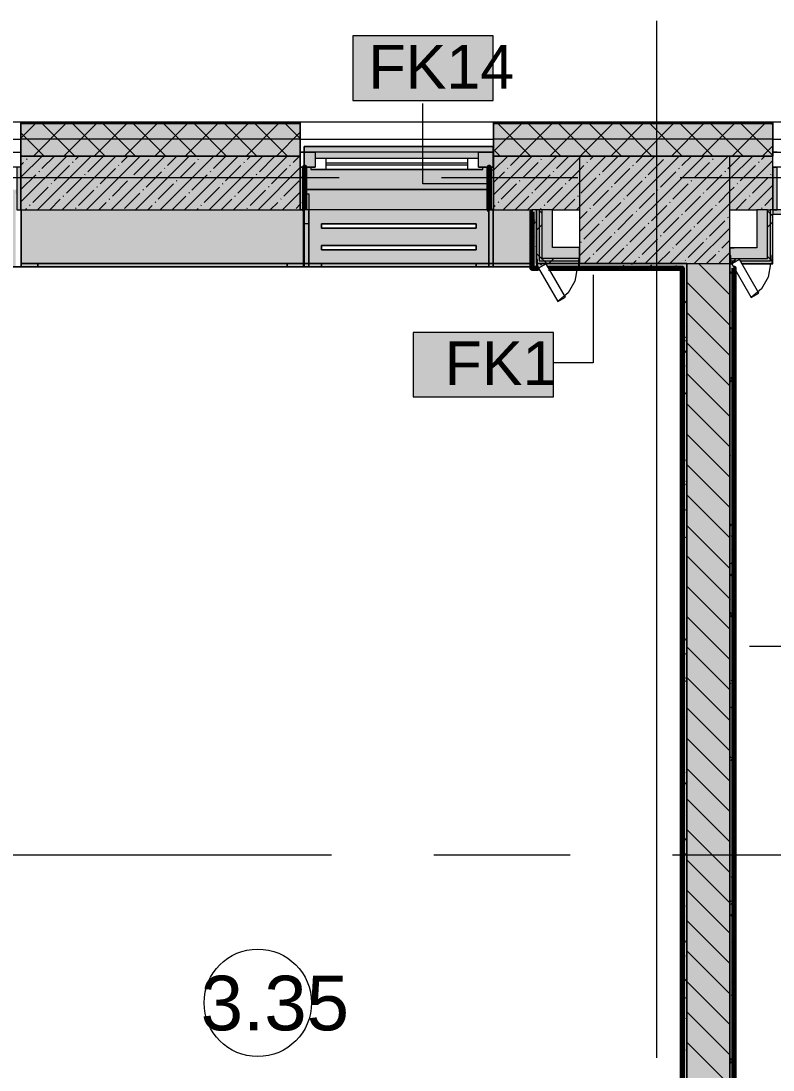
# Model space of a CAD drawing. Header units: millimetres. Extents: x -3817 to 677485, y -22715 to 103890.
# Drawn here: x 659826 to 663327, y 19024 to 23904 of the extents above; entities that cross this region are included whole.
import ezdxf

# ---------------------------------------------------------------- set-up
doc = ezdxf.new("R2010")
doc.units = ezdxf.units.MM
doc.layers.add('PDF _Геометрия', color=7, linetype='Continuous', true_color=0x1d1d1d)
doc.layers.add('PDF _Сплошная заливка', color=7, linetype='Continuous', true_color=0xffffff)
doc.layers.add('PDF _Текст', color=7, linetype='Continuous')
doc.styles.add('PDF GOST-Common', font='arial.ttf')

msp = doc.modelspace()

# ---------------------------------------------------------------- hatches: boundary and pattern name
at = {"layer": 'PDF _Сплошная заливка', "transparency": 33554559}
h = msp.add_hatch(color=256, dxfattribs=at)
h.paths.add_polyline_path([(677305.5, 23275.9), (677305.5, 23425.9), (672225.7, 23425.9), (672225.7, 23275.9), (677155.5, 23275.9)], flags=0)
h.paths.add_polyline_path([(666710.8, 23275.9), (666775.9, 23275.9), (666775.9, 23425.9), (665625.5, 23425.9), (665625.5, 23275.9)], flags=0)
h.paths.add_polyline_path([(663325.5, 23275.9), (663325.5, 23425.9), (662025.9, 23425.9), (662025.9, 23275.9), (663125.5, 23275.9)], flags=0)
h.paths.add_polyline_path([(671015.1, 23275.9), (671325.7, 23275.9), (671325.7, 23425.9), (669975.9, 23425.9), (669975.9, 23275.9)], flags=0)
h.paths.add_polyline_path([(667675.9, 23275.9), (669075.9, 23275.9), (669075.9, 23425.9), (667675.9, 23425.9)], flags=0)
h.paths.add_polyline_path([(645365.5, 23275.9), (645385.5, 23275.9), (645385.5, 23425.9), (645365.5, 23425.9)], flags=0)
h.paths.add_polyline_path([(661125.9, 23275.9), (661125.9, 23425.9), (659825.9, 23425.9), (659825.9, 23275.9), (660971.8, 23275.9)], flags=0)
h.paths.add_polyline_path([(658245.5, 23275.9), (658925.9, 23275.9), (658925.9, 23425.9), (657505.5, 23425.9), (657505.5, 23275.9), (658102.3, 23275.9)], flags=0)
h.paths.add_polyline_path([(652875.5, 23275.9), (653225.5, 23275.9), (653225.5, 23425.9), (648685.5, 23425.9), (648685.5, 23275.9), (652655.5, 23275.9)], flags=0)
h.paths.add_polyline_path([(656667.6, 23275.9), (656725.5, 23275.9), (656725.5, 23425.9), (655525.5, 23425.9), (655525.5, 23275.9)], flags=0)
at = {"layer": 'PDF _Сплошная заливка', "true_color": 0xeae6de, "transparency": 33554559}
h = msp.add_hatch(color=254, dxfattribs=at)
h.paths.add_polyline_path([(661175.9, 23119.9), (662004.9, 23119.9), (662005.9, 23223.7), (662024.4, 23223.9), (662024.4, 23319.9), (661144.4, 23319.9), (661145.9, 23223.9), (661146.9, 23223.9), (661146.9, 23119.9)], flags=0)
h.paths.add_polyline_path([(661195.9, 23213.9), (661175.9, 23213.9), (661175.9, 23223.9), (661195.9, 23223.9), (661195.9, 23263.9), (661955.9, 23263.9), (661955.9, 23223.9), (661975.9, 23223.9), (661975.9, 23213.9), (661689.2, 23213.9)], flags=0)
at = {"layer": 'PDF _Сплошная заливка', "transparency": 33554559}
h = msp.add_hatch(color=256, dxfattribs=at)
h.paths.add_polyline_path([(665625.5, 23025.9), (666775.9, 23025.9), (666775.9, 23275.9), (665625.5, 23275.9)], flags=0)
h.paths.add_polyline_path([(673115.5, 23025.9), (673115.5, 23275.9), (672925.5, 23275.9), (672925.5, 23025.9)], flags=0)
h.paths.add_polyline_path([(668175.9, 23025.9), (669075.9, 23025.9), (669075.9, 23275.9), (668175.9, 23275.9), (668175.9, 23115.1)], flags=0)
h.paths.add_polyline_path([(671325.7, 23025.9), (671325.7, 23275.9), (669975.9, 23275.9), (669975.9, 23025.9), (671015.1, 23025.9)], flags=0)
h.paths.add_polyline_path([(656667.6, 23025.9), (656725.5, 23025.9), (656725.5, 23275.9), (655525.5, 23275.9), (655525.5, 23025.9)], flags=0)
h.paths.add_polyline_path([(653195.5, 23025.9), (653225.5, 23025.9), (653225.5, 23275.9), (652875.5, 23275.9), (652875.5, 23025.9), (653145.5, 23025.9)], flags=0)
h.paths.add_polyline_path([(662238.4, 23025.9), (662425.5, 23025.9), (662425.5, 23275.9), (662025.9, 23275.9), (662025.9, 23025.9), (662225.9, 23025.9)], flags=0)
h.paths.add_polyline_path([(658245.5, 23025.9), (658925.9, 23025.9), (658925.9, 23275.9), (658245.5, 23275.9)], flags=0)
h.paths.add_polyline_path([(663325.5, 23025.9), (663325.5, 23275.9), (663125.5, 23275.9), (663125.5, 23025.9), (663313.4, 23025.9)], flags=0)
h.paths.add_polyline_path([(659825.9, 23025.9), (661125.9, 23025.9), (661125.9, 23275.9), (659825.9, 23275.9)], flags=0)
for points in [[(662425.5, 22775.9), (663125.5, 22775.9), (663124, 23275.9), (662425.5, 23275.9), (662425.5, 22794.9)], [(662205.5, 22775.9), (662225.5, 22775.9), (662225.5, 23025.9), (662205.5, 23025.9), (662205.5, 22794.9)], [(662238.4, 22788.4), (662238.4, 23025.9), (662225.9, 23025.9), (662225.9, 22794.9), (662230.5, 22792.9), (662230.5, 22788.4)], [(663300.9, 22798.9), (663313.4, 22798.9), (663313.4, 23025.9), (663300.9, 23025.9), (663300.9, 22848.9)], [(663325.5, 22786.4), (663325.9, 22786.4), (663325.5, 23025.9), (663313.4, 23025.9), (663313.4, 22786.4), (663320.5, 22786.4), (663320.5, 22813.9), (663325.5, 22813.9), (663325.5, 22786.8)], [(666710.8, 23005.9), (667655.9, 23005.9), (667655.9, 23025.9), (663325.9, 23025.9), (663325.9, 23005.9), (665276.1, 23005.9)], [(662238.4, 22788.4), (662420.5, 22788.7), (662420.5, 22794.9), (662425.5, 22794.9), (662425.5, 22800.9), (662238.4, 22800.9)], [(663130.5, 22786.4), (663159, 22787.4), (663170.1, 22793.9), (663174.4, 22786.4), (663313.4, 22786.4), (663313.4, 22798.9), (663130.5, 22798.9), (663130.5, 22795.7)], [(662406.6, 22775.9), (662420.5, 22776.2), (662420.5, 22788.4), (662230.5, 22788.4), (662230.5, 22775.9)], [(662905.5, 16025.9), (662925.5, 16025.9), (662925.5, 22775.9), (662905.5, 22775.9), (662905.5, 16026.9)], [(662925.5, 15775.9), (663125.5, 15775.9), (663124, 22775.9), (662925.5, 22775.9), (662925.5, 15925.9)], [(663125.5, 15475.9), (663145.5, 15475.9), (663145.5, 22756.5), (663135.5, 22773.9), (663125.5, 22773.9), (663125.5, 19391.1)]]:
    msp.add_hatch(color=256, dxfattribs=at).paths.add_polyline_path(points)
at = {"layer": 'PDF _Сплошная заливка', "true_color": 0xeae6de, "transparency": 33554559}
h = msp.add_hatch(color=254, dxfattribs=at)
h.paths.add_polyline_path([(658945.9, 22759.9), (659801.3, 22759.9), (659801.3, 23099.9), (659804.9, 23099.9), (659804.9, 23119.8), (658946.9, 23119.6), (658945.9, 23025.9)], flags=0)
h.paths.add_polyline_path([(659825.3, 22759.9), (659826.1, 22759.9), (659825.3, 22759.9)], flags=0)
h.paths.add_polyline_path([(659025.9, 22839.9), (659025.9, 22859.9), (659746.1, 22859.9), (659746.1, 22839.9), (659537.1, 22839.9)], flags=0)
h.paths.add_polyline_path([(659025.9, 22939.9), (659025.9, 22959.9), (659746.1, 22959.9), (659746.1, 22939.9), (659537.1, 22939.9)], flags=0)
at = {"layer": 'PDF _Сплошная заливка', "true_color": 0xf4f2ee, "transparency": 33554559}
msp.add_hatch(color=7, dxfattribs=at).paths.add_polyline_path([(661144.4, 22759.9), (661165.5, 22759.9), (661165.5, 23099.9), (661146.9, 23099.9), (661145.9, 23025.9), (661144.4, 23025.9)])
at = {"layer": 'PDF _Сплошная заливка', "true_color": 0xeae6de, "transparency": 33554559}
h = msp.add_hatch(color=254, dxfattribs=at)
h.paths.add_polyline_path([(661165.5, 22759.9), (662024.7, 22759.9), (662024.7, 23025.9), (662004.9, 23025.9), (662004.9, 23119.9), (661146.9, 23119.4), (661146.9, 23099.9), (661165.5, 23099.9), (661165.5, 22781)], flags=0)
h.paths.add_polyline_path([(661224.4, 22839.9), (661224.4, 22859.9), (661944.7, 22859.9), (661944.7, 22839.9), (661689.2, 22839.9)], flags=0)
h.paths.add_polyline_path([(661224.4, 22939.9), (661224.4, 22959.9), (661944.7, 22959.9), (661944.7, 22939.9), (661689.2, 22939.9)], flags=0)
for points in [[(659825.9, 22759.9), (661141.5, 22759.9), (661141.5, 23025.9), (659825.3, 23025.9), (659825.3, 22759.9)], [(662047.9, 22759.9), (662204.5, 22759.9), (662204.5, 23025.9), (662004.9, 23025.9), (662004.4, 22759.9)]]:
    msp.add_hatch(color=254, dxfattribs=at).paths.add_polyline_path(points)
at = {"layer": 'PDF _Сплошная заливка', "true_color": 0xe7e7e7, "transparency": 33554559}
for points in [[(662250.9, 22850.9), (662300.9, 22850.9), (662300.9, 23025.9), (662250.9, 23025.9), (662250.9, 22987.5)], [(663250.9, 22848.9), (663300.9, 22848.9), (663300.9, 23025.9), (663250.9, 23025.9), (663250.9, 22987.5)], [(662425.5, 22800.9), (662425.5, 22850.9), (662250.9, 22850.9), (662250.9, 22800.9), (662406.6, 22800.9)], [(663300.9, 22798.9), (663300.9, 22848.9), (663125.5, 22848.9), (663125.5, 22813.9), (663130.5, 22813.9), (663130.5, 22798.9), (663145.5, 22798.9)]]:
    msp.add_hatch(color=254, dxfattribs=at).paths.add_polyline_path(points)
at = {"layer": 'PDF _Сплошная заливка', "transparency": 33554559}
h = msp.add_hatch(color=256, dxfattribs=at)
h.paths.add_polyline_path([(662205.5, 22754.9), (662225.5, 22754.9), (662225.5, 22775.9), (662204.5, 22775.9), (662204.5, 22755.9)], flags=0)
h.paths.add_polyline_path([(662230.5, 22755.7), (662237.6, 22756), (662270.2, 22774.9), (662281.1, 22755.9), (662420.5, 22755.9), (662420.5, 22775.9), (662230.5, 22775.9), (662230.5, 22759.3)], flags=0)
h.paths.add_polyline_path([(662425.5, 22755.9), (662905.5, 22755.9), (662905.5, 22775.9), (662425.5, 22775.9), (662425.5, 22761.6)], flags=0)
h = msp.add_hatch(color=256, dxfattribs=at)
h.paths.add_polyline_path([(663181.7, 22773.9), (663320.5, 22773.9), (663320.5, 22786.4), (663174.4, 22786.4), (663180.2, 22776.4)], flags=0)
h.paths.add_polyline_path([(663130.5, 22773.9), (663138.9, 22775.9), (663157.1, 22786.4), (663130.5, 22786.4), (663130.5, 22775.9)], flags=0)

# ---------------------------------------------------------------- linework, layer by layer
at = {"layer": 'PDF _Геометрия', "color": 253, "lineweight": 9, "true_color": 0xaaaaaa}
for points in [[(662785.5, 19080.6), (662785.5, 21404.1), (662785.5, 23904.1)], [(661144.4, 23293.9), (661125.9, 23293.9)], [(663346.5, 23293.9), (663325.5, 23293.9)], [(661245.9, 23243.9), (661905.9, 23243.9)], [(661905.9, 23233.9), (661245.9, 23233.9)], [(661125.9, 23223.9), (661144.4, 23223.9)], [(663325.5, 23223.9), (663346.5, 23223.9)], [(659718.9, 23175.9), (661306.4, 23175.9)], [(661782.7, 23175.9), (662417.7, 23175.9)], [(662893.9, 23175.9), (664481.4, 23175.9)], [(662415.5, 22754.9), (662404.7, 22693.3), (662373.4, 22639.2), (662325.5, 22599)], [(663315.5, 22773.9), (663304.6, 22712.3), (663273.4, 22658.2), (663225.5, 22618)], [(659683.9, 20025.9), (661271.4, 20025.9)], [(661747.7, 20025.9), (662382.7, 20025.9)], [(662858.9, 20025.9), (664446.4, 20025.9)]]:
    msp.add_lwpolyline(points, dxfattribs=at)
at = {"layer": 'PDF _Геометрия', "color": 7, "lineweight": 9}
for points in [[(662023.5, 23834.8), (661370.4, 23834.8), (661370.4, 23534.8), (662023.5, 23534.8)], [(661125.9, 23275.9), (659825.9, 23275.9)], [(663325.5, 23275.9), (662025.9, 23275.9)], [(662304.1, 22455.2), (661651, 22455.2), (661651, 22155.2), (662304.1, 22155.2)]]:
    msp.add_lwpolyline(points, close=True, dxfattribs=at)
for points in [[(662003.4, 23145.9), (661697, 23145.9), (661697, 23520.9)], [(661125.9, 23428.9), (659825.9, 23428.9)], [(661125.9, 23425.9), (659825.9, 23425.9)], [(663325.5, 23428.9), (662025.9, 23428.9)], [(663325.5, 23425.9), (662025.9, 23425.9)], [(661125.9, 23354.9), (659825.9, 23354.9)], [(663325.5, 23354.9), (662025.9, 23354.9)], [(662425.5, 22775.9), (663125.5, 22775.9), (663125.5, 23275.9), (662425.5, 23275.9), (662425.5, 22775.9)], [(662204.5, 22775.9), (662205.5, 22775.9), (662205.5, 23015.9)], [(662225.5, 23025.9), (662205.5, 23025.9)], [(662238.4, 23025.9), (662225.9, 23025.9)], [(662250.9, 23025.9), (662238.4, 23025.9), (662238.4, 22850.9), (662238.4, 22800.9), (662238.4, 22788.4), (662420.5, 22788.4)], [(662300.9, 23025.9), (662250.9, 23025.9), (662250.9, 22850.9), (662250.9, 22800.9), (662425.5, 22800.9)], [(663130.5, 22798.9), (663145.5, 22798.9), (663300.9, 22798.9), (663300.9, 22848.9), (663300.9, 23025.9), (663313.4, 23025.9)], [(663325.5, 23025.9), (663313.4, 23025.9), (663313.4, 22848.9), (663313.4, 22798.9), (663313.4, 22786.4), (663174.4, 22786.4)], [(663300.9, 23025.9), (663250.9, 23025.9)], [(663325.9, 23025.9), (663325.9, 23005.9)], [(662231.6, 22754.9), (662231.6, 22755.9), (662237.2, 22755.9)], [(662281.1, 22755.9), (662420.5, 22755.9)], [(662425.5, 22755.9), (662904.5, 22755.9)], [(662905.5, 22755.9), (662905.5, 16026.9)], [(662925.5, 16025.9), (662925.5, 22775.9), (662925.5, 16025.9), (662925.5, 16005.9), (662925.5, 15925.9)], [(663125.5, 22773.9), (663135.5, 22773.9)], [(663157.1, 22786.4), (663145.5, 22786.4), (663130.5, 22786.4)], [(663145.5, 15495.9), (663145.5, 22753.9)], [(662489.1, 22723.8), (662489.1, 22313.3), (662304.1, 22313.3)], [(663217.3, 20996.1), (663583.5, 20996.1)]]:
    msp.add_lwpolyline(points, dxfattribs=at)
at = {"layer": 'PDF _Геометрия', "color": 9, "lineweight": 9, "true_color": 0xc0c0c0}
for points in [[(668175.9, 22775.9), (667675.9, 22775.9), (667675.9, 23025.9), (667655.9, 23025.9), (663325.9, 23025.9), (663325.5, 23025.9), (663325.5, 23275.9), (663325.5, 23433.9), (662025.9, 23433.9), (662025.9, 23275.9), (662025.9, 23433.9), (661125.9, 23433.9), (661125.9, 23275.9), (661125.9, 23433.9), (659825.9, 23433.9), (659825.9, 23275.9), (659825.9, 23433.9), (658925.9, 23433.9), (658925.9, 23275.9), (658925.9, 23433.9), (657505.5, 23433.9), (657505.5, 23275.9), (657505.5, 23433.9), (656725.5, 23433.9)], [(669975.9, 23223.7), (669975.9, 23275.9), (669975.9, 23433.9), (671325.7, 23433.9), (671325.7, 23275.9), (671325.7, 23025.9), (669975.9, 23025.9), (669975.9, 23275.9), (669975.9, 23433.9), (669075.9, 23433.9), (669075.9, 23275.9), (669075.9, 23433.9), (667675.9, 23433.9), (667675.9, 23275.9), (667675.9, 23433.9), (666775.9, 23433.9), (666775.9, 23275.9), (666775.9, 23433.9), (665625.5, 23433.9), (665625.5, 23275.9), (665625.5, 23433.9), (663325.5, 23433.9), (663325.5, 23275.9)], [(659825.9, 23223.7), (659825.9, 23275.9), (659825.9, 23025.9), (661125.9, 23025.9), (661125.9, 23275.9), (661125.9, 23223.9)], [(662025.9, 23223.7), (662025.9, 23275.9), (662025.9, 23025.9), (662205.5, 23025.9), (662205.5, 23015.9)], [(662225.5, 22775.9), (662225.5, 23025.9), (662225.9, 23025.9), (662225.9, 22850.9), (662225.9, 22794.9)], [(662425.5, 22794.9), (662425.5, 22850.9), (662300.9, 22850.9), (662300.9, 23025.9), (662425.5, 23025.9)], [(663125.5, 22848.9), (663145.5, 22848.9), (663125.5, 22848.9), (663125.5, 22813.9), (663125.5, 23025.9), (663250.9, 23025.9), (663250.9, 22848.9), (663145.5, 22848.9)], [(663325.5, 22773.9), (663181.7, 22773.9), (663325.9, 22773.9), (663325.9, 22786.4), (663325.9, 22848.9), (663325.9, 23005.9), (667654.9, 23005.9)], [(662925.5, 22775.9), (662905.5, 22775.9), (662425.5, 22775.9)], [(663145.5, 22753.9), (663145.5, 22756.5)]]:
    msp.add_lwpolyline(points, dxfattribs=at)
at = {"layer": 'PDF _Геометрия', "lineweight": 9}
for points in [[(659825.9, 23359.3), (659892.5, 23425.9)], [(659883.9, 23275.9), (660033.9, 23425.9)], [(660076, 23275.9), (659926, 23425.9)], [(660025.3, 23275.9), (660175.3, 23425.9)], [(660217.4, 23275.9), (660067.4, 23425.9)], [(660166.8, 23275.9), (660316.8, 23425.9)], [(660358.9, 23275.9), (660208.9, 23425.9)], [(660308.2, 23275.9), (660458.2, 23425.9)], [(660500.3, 23275.9), (660350.3, 23425.9)], [(660449.6, 23275.9), (660599.6, 23425.9)], [(660641.7, 23275.9), (660491.7, 23425.9)], [(660591, 23275.9), (660741, 23425.9)], [(660783.1, 23275.9), (660633.1, 23425.9)], [(660732.5, 23275.9), (660882.5, 23425.9)], [(660924.5, 23275.9), (660774.5, 23425.9)], [(660873.9, 23275.9), (661023.9, 23425.9)], [(661066, 23275.9), (660916, 23425.9)], [(661125.9, 23357.3), (661057.4, 23425.9)], [(662025.9, 23296.5), (662155.2, 23425.9)], [(662197.3, 23275.9), (662047.3, 23425.9)], [(662146.7, 23275.9), (662296.7, 23425.9)], [(662338.8, 23275.9), (662188.8, 23425.9)], [(662288.1, 23275.9), (662438.1, 23425.9)], [(662480.2, 23275.9), (662330.2, 23425.9)], [(662429.5, 23275.9), (662579.5, 23425.9)], [(662621.6, 23275.9), (662471.6, 23425.9)], [(662570.9, 23275.9), (662720.9, 23425.9)], [(662763, 23275.9), (662613, 23425.9)], [(662712.4, 23275.9), (662862.4, 23425.9)], [(662904.4, 23275.9), (662754.4, 23425.9)], [(662853.8, 23275.9), (663003.8, 23425.9)], [(663045.9, 23275.9), (662895.9, 23425.9)], [(662995.2, 23275.9), (663145.2, 23425.9)], [(663187.3, 23275.9), (663037.3, 23425.9)], [(663136.6, 23275.9), (663286.6, 23425.9)], [(663325.5, 23279.1), (663178.7, 23425.9)], [(663325.5, 23420.5), (663320.1, 23425.9)], [(659934.6, 23275.9), (659825.9, 23384.5)], [(661015.3, 23275.9), (661125.9, 23386.5)], [(662055.9, 23275.9), (662025.9, 23305.8)], [(663278, 23275.9), (663325.5, 23323.3)], [(659825.9, 23177), (659924.8, 23275.9)], [(659825.9, 23062.9), (660038.9, 23275.9)], [(659825.9, 23234), (659837.8, 23245.8)], [(659852, 23260.1), (659854.4, 23262.5)], [(659866.3, 23274.3), (659867.8, 23275.9)], [(659902.9, 23025.9), (660152.9, 23275.9)], [(659923.3, 23217.3), (659981.8, 23275.9)], [(659980.3, 23160.3), (660051.6, 23231.6)], [(660017, 23025.9), (660267, 23275.9)], [(660065.9, 23245.8), (660068.2, 23248.2)], [(660080.1, 23260.1), (660095.9, 23275.9)], [(660131, 23025.9), (660381, 23275.9)], [(660137.1, 23203.1), (660208.4, 23274.3)], [(660245.1, 23025.9), (660495.1, 23275.9)], [(660279.7, 23231.6), (660282.1, 23233.9)], [(660294, 23245.8), (660324, 23275.9)], [(660351, 23188.8), (660422.3, 23260.1)], [(660359.1, 23025.9), (660609.1, 23275.9)], [(660436.5, 23274.3), (660438, 23275.9)], [(660473.2, 23025.9), (660723.2, 23275.9)], [(660507.8, 23231.6), (660552.1, 23275.9)], [(660564.8, 23174.6), (660636.1, 23245.8)], [(660587.2, 23025.9), (660837.2, 23275.9)], [(660650.4, 23260.1), (660652.7, 23262.5)], [(660664.6, 23274.3), (660666.1, 23275.9)], [(660701.3, 23025.9), (660951.3, 23275.9)], [(660721.6, 23217.3), (660780.2, 23275.9)], [(660778.7, 23160.3), (660850, 23231.6)], [(660815.3, 23025.9), (661065.3, 23275.9)], [(660864.2, 23245.8), (660866.6, 23248.2)], [(660878.5, 23260.1), (660894.2, 23275.9)], [(660935.5, 23203.1), (661006.8, 23274.3)], [(661078, 23231.6), (661080.4, 23233.9)], [(661092.3, 23245.8), (661122.3, 23275.9)], [(662025.9, 23210), (662091.7, 23275.9)], [(662025.9, 23096), (662205.8, 23275.9)], [(662033.2, 23274.3), (662034.7, 23275.9)], [(662069.8, 23025.9), (662319.8, 23275.9)], [(662104.5, 23231.6), (662148.8, 23275.9)], [(662161.5, 23174.6), (662232.8, 23245.8)], [(662183.9, 23025.9), (662425.5, 23267.4), (662433.9, 23275.9)], [(662247.1, 23260.1), (662249.4, 23262.5)], [(662261.3, 23274.3), (662262.8, 23275.9)], [(662297.9, 23025.9), (662425.5, 23153.4), (662547.9, 23275.9)], [(662318.3, 23217.3), (662376.9, 23275.9)], [(662375.4, 23160.3), (662425.5, 23210.4), (662446.6, 23231.6)], [(662412, 23025.9), (662425.5, 23039.3), (662662, 23275.9)], [(662425.5, 22925.3), (662776, 23275.9)], [(662425.5, 22811.2), (662890.1, 23275.9)], [(662460.9, 23245.8), (662463.3, 23248.2)], [(662475.2, 23260.1), (662490.9, 23275.9)], [(662504.1, 22775.9), (663004.1, 23275.9)], [(662532.2, 23203.1), (662603.5, 23274.3)], [(662618.2, 22775.9), (663118.2, 23275.9)], [(662674.7, 23231.6), (662677.1, 23233.9)], [(662689, 23245.8), (662719, 23275.9)], [(662732.2, 22775.9), (663125.5, 23169.1), (663232.2, 23275.9)], [(662746, 23188.8), (662817.3, 23260.1)], [(662831.6, 23274.3), (662833.1, 23275.9)], [(662846.3, 22775.9), (663125.5, 23055), (663325.5, 23255)], [(662902.8, 23231.6), (662947.1, 23275.9)], [(662959.9, 23174.6), (663031.1, 23245.8)], [(663045.4, 23260.1), (663047.8, 23262.5)], [(663059.7, 23274.3), (663061.2, 23275.9)], [(663116.7, 23217.3), (663125.5, 23226.1), (663175.2, 23275.9)], [(663173.7, 23160.3), (663245, 23231.6)], [(663259.2, 23245.8), (663261.6, 23248.2)], [(663273.5, 23260.1), (663289.3, 23275.9)], [(659825.9, 23119.9), (659894.8, 23188.8)], [(659909, 23203.1), (659911.4, 23205.4)], [(660122.9, 23188.8), (660125.3, 23191.2)], [(660194.2, 23146), (660265.4, 23217.3)], [(660408, 23131.8), (660479.3, 23203.1)], [(660493.5, 23217.3), (660495.9, 23219.7)], [(660621.9, 23117.5), (660693.1, 23188.8)], [(660707.4, 23203.1), (660709.8, 23205.4)], [(660921.2, 23188.8), (660923.6, 23191.2)], [(660929.4, 23025.9), (661125.9, 23222.4)], [(660992.5, 23146), (661063.8, 23217.3)], [(662025.9, 23153), (662076, 23203.1)], [(662090.2, 23217.3), (662092.6, 23219.7)], [(662218.5, 23117.5), (662289.8, 23188.8)], [(662304.1, 23203.1), (662306.4, 23205.4)], [(662517.9, 23188.8), (662520.3, 23191.2)], [(662589.2, 23146), (662660.5, 23217.3)], [(662803, 23131.8), (662874.3, 23203.1)], [(662888.6, 23217.3), (662891, 23219.7)], [(663016.9, 23117.5), (663088.2, 23188.8)], [(663102.4, 23203.1), (663104.8, 23205.4)], [(663316.3, 23188.8), (663318.6, 23191.2)], [(659880.5, 23060.5), (659951.8, 23131.8)], [(659966.1, 23146), (659968.4, 23148.4)], [(660037.3, 23103.3), (660108.6, 23174.6)], [(660179.9, 23131.8), (660182.3, 23134.2)], [(660251.2, 23089), (660322.5, 23160.3)], [(660336.7, 23174.6), (660339.1, 23176.9)], [(660465, 23074.8), (660536.3, 23146)], [(660550.6, 23160.3), (660552.9, 23162.7)], [(660678.9, 23060.5), (660750.2, 23131.8)], [(660764.4, 23146), (660766.8, 23148.4)], [(660835.7, 23103.3), (660907, 23174.6)], [(660978.3, 23131.8), (660980.6, 23134.2)], [(661049.5, 23089), (661120.8, 23160.3)], [(662061.7, 23074.8), (662133, 23146)], [(662147.3, 23160.3), (662149.6, 23162.7)], [(662275.6, 23060.5), (662346.8, 23131.8)], [(662361.1, 23146), (662363.5, 23148.4)], [(662432.4, 23103.3), (662503.7, 23174.6)], [(662574.9, 23131.8), (662577.3, 23134.2)], [(662646.2, 23089), (662717.5, 23160.3)], [(662731.8, 23174.6), (662734.1, 23176.9)], [(662860.1, 23074.8), (662931.3, 23146)], [(662945.6, 23160.3), (662948, 23162.7)], [(663073.9, 23060.5), (663125.5, 23112.1), (663145.2, 23131.8)], [(663159.4, 23146), (663161.8, 23148.4)], [(663210.3, 23025.9), (663325.5, 23141)], [(663230.7, 23103.3), (663302, 23174.6)], [(660023.1, 23089), (660025.5, 23091.4)], [(660094.4, 23046.2), (660165.7, 23117.5)], [(660308.2, 23032), (660379.5, 23103.3)], [(660393.8, 23117.5), (660396.1, 23119.9)], [(660530.2, 23025.9), (660593.3, 23089)], [(660607.6, 23103.3), (660610, 23105.6)], [(660821.4, 23089), (660823.8, 23091.4)], [(660892.7, 23046.2), (660964, 23117.5)], [(661043.4, 23025.9), (661125.9, 23108.4)], [(662126.9, 23025.9), (662190, 23089)], [(662204.3, 23103.3), (662206.7, 23105.6)], [(662418.1, 23089), (662420.5, 23091.4)], [(662489.4, 23046.2), (662560.7, 23117.5)], [(662703.3, 23032), (662774.5, 23103.3)], [(662788.8, 23117.5), (662791.2, 23119.9)], [(662917.1, 23017.7), (662988.4, 23089)], [(663002.6, 23103.3), (663005, 23105.6)], [(663216.5, 23089), (663218.8, 23091.4)], [(663287.8, 23046.2), (663325.5, 23084)], [(659866.3, 23046.2), (659868.6, 23048.6)], [(659959.9, 23025.9), (660008.8, 23074.8)], [(660080.1, 23032), (660082.5, 23034.4)], [(660188, 23025.9), (660222.7, 23060.5)], [(660236.9, 23074.8), (660239.3, 23077.1)], [(660416.1, 23025.9), (660436.5, 23046.2)], [(660450.8, 23060.5), (660453.1, 23062.9)], [(660664.6, 23046.2), (660667, 23048.6)], [(660758.3, 23025.9), (660807.2, 23074.8)], [(660878.5, 23032), (660880.8, 23034.4)], [(660986.4, 23025.9), (661021, 23060.5)], [(661035.3, 23074.8), (661037.7, 23077.1)], [(661106.6, 23032), (661125.9, 23051.4)], [(662025.9, 23039), (662033.2, 23046.2)], [(662047.5, 23060.5), (662049.8, 23062.9)], [(662261.3, 23046.2), (662263.7, 23048.6)], [(662355, 23025.9), (662403.9, 23074.8)], [(662475.2, 23032), (662477.5, 23034.4)], [(662546.4, 22989.2), (662617.7, 23060.5)], [(662632, 23074.8), (662634.3, 23077.1)], [(662760.3, 22975), (662831.6, 23046.2)], [(662845.8, 23060.5), (662848.2, 23062.9)], [(663059.7, 23046.2), (663062, 23048.6)], [(663153.3, 23025.9), (663202.2, 23074.8)], [(663273.5, 23032), (663275.9, 23034.4)], [(659845.9, 23025.9), (659852, 23032)], [(660644.2, 23025.9), (660650.4, 23032)], [(662250.9, 23010.1), (662238.4, 23022.6), (662235.2, 23025.9)], [(662240.9, 23025.9), (662247.1, 23032)], [(662425.5, 22982.3), (662460.9, 23017.7)], [(662603.5, 22932.2), (662674.7, 23003.5)], [(662689, 23017.7), (662691.4, 23020.1)], [(662817.3, 22917.9), (662888.6, 22989.2)], [(662902.8, 23003.5), (662905.2, 23005.9)], [(662974.1, 22960.7), (663045.4, 23032)], [(663116.7, 22989.2), (663119.1, 22991.6)], [(663325.9, 22995.8), (663313.4, 23008.3), (663300.9, 23020.8)], [(663324.4, 23025.9), (663325.5, 23026.9)], [(662225.9, 22930.8), (662238.4, 22943.4), (662250.9, 22955.9)], [(662446.6, 22889.4), (662517.9, 22960.7)], [(662532.2, 22975), (662534.5, 22977.3)], [(662660.5, 22875.2), (662731.8, 22946.5)], [(662746, 22960.7), (662748.4, 22963.1)], [(662959.9, 22946.5), (662962.2, 22948.8)], [(662960.3, 22775.9), (663125.5, 22941)], [(663031.1, 22903.7), (663102.4, 22975)], [(663300.9, 22945.2), (663313.4, 22957.7), (663325.9, 22970.2)], [(662503.7, 22832.4), (662574.9, 22903.7)], [(662589.2, 22917.9), (662591.6, 22920.3)], [(662717.5, 22818.2), (662788.8, 22889.4)], [(662803, 22903.7), (662805.4, 22906.1)], [(662874.3, 22860.9), (662945.6, 22932.2)], [(663016.9, 22889.4), (663019.3, 22891.8)], [(662432.4, 22875.2), (662434.8, 22877.5)], [(662561.2, 22775.9), (662632, 22846.7)], [(662646.2, 22860.9), (662648.6, 22863.3)], [(662860.1, 22846.7), (662862.4, 22849)], [(662931.3, 22803.9), (663002.6, 22875.2)], [(663088.2, 22846.7), (663125.5, 22884)], [(662273.1, 22775.9), (662260.6, 22788.4), (662248.1, 22800.9), (662238.4, 22810.5), (662225.9, 22823)], [(662283.1, 22775.9), (662295.6, 22788.4), (662308.1, 22800.9)], [(662447.1, 22775.9), (662475.2, 22803.9)], [(662489.4, 22818.2), (662491.8, 22820.5)], [(662675.2, 22775.9), (662689, 22789.6)], [(662703.3, 22803.9), (662705.6, 22806.3)], [(662789.3, 22775.9), (662845.8, 22832.4)], [(662917.1, 22789.6), (662919.5, 22792)], [(663017.4, 22775.9), (663059.7, 22818.2)], [(663073.9, 22832.4), (663076.3, 22834.8)], [(663074.4, 22775.9), (663125.5, 22826.9)], [(663130.5, 22774.7), (663142.1, 22786.4), (663154.6, 22798.9)], [(663320.5, 22789.1), (663313.4, 22796.2), (663310.7, 22798.9), (663300.9, 22808.7)], [(663125.5, 22630.6), (662980.2, 22775.9)], [(663125.5, 22772), (663121.6, 22775.9)], [(663125.5, 22489.1), (662925.5, 22689.1)], [(663125.5, 22347.7), (662925.5, 22547.7)], [(663125.5, 22206.3), (662925.5, 22406.3)], [(663125.5, 22064.9), (662925.5, 22264.9)], [(663125.5, 21923.5), (662925.5, 22123.5)], [(663125.5, 21782), (662925.5, 21982)], [(663125.5, 21640.6), (662925.5, 21840.6)], [(663125.5, 21499.2), (662925.5, 21699.2)], [(663125.5, 21357.8), (662925.5, 21557.8)], [(663125.5, 21216.3), (662925.5, 21416.3)], [(663125.5, 21074.9), (662925.5, 21274.9)], [(663125.5, 20933.5), (662925.5, 21133.5)], [(663125.5, 20792.1), (662925.5, 20992.1)], [(663125.5, 20650.7), (662925.5, 20850.7)], [(663125.5, 20509.2), (662925.5, 20709.2)], [(663125.5, 20367.8), (662925.5, 20567.8)], [(663125.5, 20226.4), (662925.5, 20426.4)], [(663125.5, 20085), (662925.5, 20285)], [(663125.5, 19943.6), (662925.5, 20143.6)], [(663125.5, 19802.1), (662925.5, 20002.1)], [(663125.5, 19660.7), (662925.5, 19860.7)], [(663125.5, 19519.3), (662925.5, 19719.3)], [(663125.5, 19377.9), (662925.5, 19577.9)], [(663125.5, 19236.4), (662925.5, 19436.4)], [(663125.5, 19095), (662925.5, 19295)], [(663125.5, 18953.6), (662925.5, 19153.6)]]:
    msp.add_lwpolyline(points, dxfattribs=at)
at = {"layer": 'PDF _Геометрия', "color": 116, "lineweight": 13, "true_color": 0x008040}
for points in [[(658925.9, 23354.9), (659825.9, 23354.9)], [(661125.9, 23354.9), (662025.9, 23354.9)], [(663325.5, 23354.9), (665625.5, 23354.9)]]:
    msp.add_lwpolyline(points, dxfattribs=at)
at = {"layer": 'PDF _Геометрия', "color": 253, "lineweight": 13, "true_color": 0xaaaaaa}
for points in [[(659825.9, 23293.9), (659825.9, 23223.9), (659755.9, 23223.9), (659755.9, 23293.9)], [(661195.9, 23293.9), (661195.9, 23223.9), (661125.9, 23223.9), (661125.9, 23293.9)], [(662025.9, 23293.9), (662025.9, 23223.9), (661955.9, 23223.9), (661955.9, 23293.9)], [(663395.5, 23293.9), (663395.5, 23223.9), (663325.5, 23223.9), (663325.5, 23293.9)], [(661175.9, 23213.9), (661975.9, 23213.9), (661975.9, 23223.9), (661955.9, 23223.9), (661955.9, 23263.9), (661195.9, 23263.9), (661195.9, 23223.9), (661175.9, 23223.9)], [(662230.5, 22794.9), (662225.5, 22794.9), (662225.5, 22754.9), (662230.5, 22754.9)], [(662420.5, 22794.9), (662420.5, 22754.9), (662425.5, 22754.9), (662425.5, 22794.9)], [(663130.5, 22813.9), (663125.5, 22813.9), (663125.5, 22773.9), (663130.5, 22773.9)], [(663225.5, 22618), (663260.1, 22638), (663170.1, 22793.9), (663135.5, 22773.9)], [(663320.5, 22813.9), (663320.5, 22773.9), (663325.5, 22773.9), (663325.5, 22813.9)], [(662325.5, 22599), (662360.2, 22619), (662270.2, 22774.9), (662235.5, 22754.9)]]:
    msp.add_lwpolyline(points, close=True, dxfattribs=at)
at = {"layer": 'PDF _Геометрия', "color": 8, "lineweight": 9, "true_color": 0x808080}
for points in [[(661144.4, 23223.9), (661144.4, 23319.9), (662024.4, 23319.9), (662024.4, 23223.7), (662024.4, 23319.9), (661144.4, 23319.9)], [(661146.9, 23119.9), (662004.9, 23119.9)], [(661944.7, 22939.9), (661224.4, 22939.9), (661224.4, 22959.9), (661944.7, 22959.9)], [(661944.7, 22939.9), (661944.7, 22959.9), (661224.4, 22959.9), (661224.4, 22939.9)], [(661944.7, 22839.9), (661224.4, 22839.9), (661224.4, 22859.9), (661944.7, 22859.9)], [(661944.7, 22839.9), (661944.7, 22859.9), (661224.4, 22859.9), (661224.4, 22839.9)], [(661141.5, 22759.9), (661165.5, 22759.9)], [(661141.5, 22759.9), (661165.5, 22759.9)], [(662201.5, 22759.9), (662204.7, 22759.9)], [(662201.5, 22759.9), (662204.7, 22759.9)]]:
    msp.add_lwpolyline(points, close=True, dxfattribs=at)
at = {"layer": 'PDF _Геометрия', "color": 9, "lineweight": 9, "true_color": 0xc0bcb4}
for points in [[(662024.4, 23293.9), (661144.4, 23293.9)], [(661144.4, 23223.9), (661195.9, 23223.9)], [(661955.9, 23223.9), (662024.4, 23223.9)]]:
    msp.add_lwpolyline(points, dxfattribs=at)
at = {"layer": 'PDF _Геометрия', "color": 253, "lineweight": 13, "true_color": 0xaaaaaa}
for points in [[(661245.9, 23213.9), (661245.9, 23263.9)], [(661905.9, 23213.9), (661905.9, 23263.9)], [(661975.9, 23213.9), (661175.9, 23213.9)]]:
    msp.add_lwpolyline(points, dxfattribs=at)
at = {"layer": 'PDF _Геометрия', "color": 9, "lineweight": 9, "true_color": 0xc0c0c0}
for points in [[(659825.9, 23025.9), (659825.9, 23223.7), (659805.9, 23223.7), (659805.9, 23025.9)], [(661145.9, 23025.9), (661145.9, 23223.9), (661125.9, 23223.9), (661125.9, 23025.9)], [(662025.9, 23025.9), (662025.9, 23223.7), (662005.9, 23223.7), (662005.9, 23025.9)], [(663345.5, 23025.9), (663345.5, 23223.9), (663325.5, 23223.9), (663325.5, 23025.9)], [(662925.5, 15775.9), (663125.5, 15775.9), (663125.5, 22773.9), (663125.5, 15475.9), (663125.5, 15275.9), (662625.5, 15275.9), (662625.5, 15475.9), (661945.5, 15475.9), (662025.5, 15475.9), (662025.5, 15925.9), (662925.5, 15925.9)], [(662420.5, 22775.9), (662230.5, 22775.9)]]:
    msp.add_lwpolyline(points, close=True, dxfattribs=at)
at = {"layer": 'PDF _Геометрия', "color": 253, "lineweight": 9, "true_color": 0x9b9b9b}
for points in [[(661132.9, 23181.4), (661143, 23181.4)], [(662016.8, 23211.9), (662025.9, 23211.9)], [(662025.9, 23183.2), (662022.6, 23177.5)], [(659822.3, 23150.9), (659825.9, 23150.9)], [(661142.8, 23128.3), (661137.7, 23137)], [(659822.3, 23089.9), (659825.9, 23089.9)], [(661132.9, 23059.5), (661143, 23059.5)], [(661145.9, 23061.1), (661141.2, 23052.8)], [(662016.8, 23029), (662025.9, 23029)], [(662225.5, 23020.8), (662223.3, 23024.7)], [(662217.2, 22974.3), (662212.1, 22983)], [(662219.5, 22969.8), (662214.5, 22961.1)], [(662206, 22932.7), (662205.5, 22933.5)], [(662205.5, 22907.1), (662209.8, 22907.1)], [(662215.4, 22901.8), (662210.4, 22893.1)], [(662210.1, 22864.7), (662205.5, 22872.6)], [(662205.5, 22846.1), (662209.8, 22846.1)], [(662225.5, 22858.3), (662221.5, 22851.4)], [(662214.2, 22796.6), (662209.1, 22805.3)], [(662204.5, 22754.7), (662209.8, 22754.7)], [(662248.3, 22775.9), (662243.8, 22768.2)], [(662297.4, 22774.3), (662296.6, 22775.9)], [(662343.3, 22757.5), (662342.3, 22755.9)], [(662378.5, 22755.9), (662375.7, 22760.7)], [(662630.7, 22767.6), (662625.6, 22758.9)], [(662670.6, 22775.9), (662667.3, 22770.1)], [(662720.9, 22772.4), (662718.9, 22775.9)], [(662762.5, 22761.3), (662757.5, 22770)], [(662876.4, 22766.5), (662871.4, 22757.8)], [(663133.2, 22728.9), (663128.1, 22737.6)], [(663144.6, 22724.2), (663145.5, 22724.2)], [(662905.5, 22663.2), (662910.8, 22663.2)], [(662909.9, 22641.6), (662905.5, 22634)], [(662921, 22600), (662916, 22591.3)], [(663126.1, 22619.2), (663125.5, 22620.3)], [(663144.6, 22602.3), (663145.5, 22602.3)], [(663130.2, 22551.2), (663125.5, 22559.3)], [(662905.5, 22541.3), (662910.8, 22541.3)], [(663144.6, 22510.8), (663145.5, 22510.8)], [(662905.5, 22449.9), (662910.8, 22449.9)], [(662925.5, 22485.7), (662923.1, 22481.6)], [(662925.5, 22479), (662925.1, 22479.6)], [(663132.2, 22478.1), (663127.2, 22469.3)], [(663145.5, 22463.7), (663144.5, 22465.5)], [(662919, 22429.3), (662914, 22438)], [(662924, 22422.3), (662919, 22413.6)], [(662923.1, 22361.2), (662918.1, 22369.9)], [(663144.6, 22388.9), (663145.5, 22388.9)], [(662905.5, 22327.9), (662910.8, 22327.9)], [(662925.5, 22296.1), (662922.1, 22301.9)], [(662916, 22251.6), (662911, 22260.3)], [(663144.6, 22267), (663145.5, 22267)], [(662905.5, 22206), (662910.8, 22206)], [(663131.1, 22232.3), (663126.1, 22223.6)], [(663135.3, 22237.4), (663130.3, 22246.1)], [(662922.9, 22176.5), (662917.9, 22167.8)], [(663142.3, 22190.7), (663137.2, 22182)], [(663144.6, 22175.5), (663145.5, 22175.5)], [(662908.9, 22141.9), (662905.5, 22147.9)], [(662905.5, 22114.6), (662910.8, 22114.6)], [(663143.5, 22101.4), (663138.5, 22110.1)], [(662913, 22073.9), (662908, 22082.6)], [(663145.5, 22074.3), (663144.3, 22072.3)], [(663145.3, 22013), (663140.2, 22004.3)], [(663144.6, 22053.6), (663145.5, 22053.6)], [(662905.5, 21992.7), (662910.8, 21992.7)], [(662910.7, 21972.4), (662905.7, 21963.7)], [(663144.6, 21931.7), (663145.5, 21931.7)], [(662905.5, 21870.7), (662910.8, 21870.7)], [(662917.8, 21862.8), (662912.7, 21854.1)], [(663129.4, 21882), (663125.5, 21888.8)], [(663144.6, 21840.3), (663145.5, 21840.3)], [(662905.5, 21779.3), (662910.8, 21779.3)], [(662913.7, 21794.7), (662908.6, 21786)], [(662918.2, 21760.1), (662913.2, 21768.8)], [(663144.2, 21767.2), (663139.1, 21758.5)], [(662924.8, 21753.1), (662919.8, 21744.4)], [(663144.6, 21718.3), (663145.5, 21718.3)], [(662905.5, 21657.4), (662910.8, 21657.4)], [(662925.5, 21625.6), (662921.3, 21632.7)], [(663144.6, 21596.4), (663145.5, 21596.4)], [(662905.5, 21535.5), (662910.8, 21535.5)], [(662912.6, 21549), (662907.5, 21540.3)], [(663131.9, 21563.1), (663126.9, 21554.4)], [(663145.5, 21549.3), (663144.8, 21550.6)], [(662923.7, 21507.4), (662918.7, 21498.7)], [(663138.6, 21500.2), (663133.6, 21508.9)], [(663144.6, 21505), (663145.5, 21505)], [(662905.5, 21444), (662910.8, 21444)], [(663139, 21453.5), (663134, 21444.8)], [(663142.7, 21432.2), (663137.7, 21440.9)], [(662912.2, 21404.7), (662907.2, 21413.4)], [(663134.9, 21385.4), (663129.9, 21376.7)], [(663144.6, 21383.1), (663145.5, 21383.1)], [(663135.6, 21322.5), (663130.6, 21331.2)], [(663145.5, 21342.8), (663141, 21335.1)], [(663145.5, 21366.4), (663141.8, 21372.9)], [(662905.5, 21322.1), (662910.8, 21322.1)], [(662907.4, 21235.2), (662905.5, 21231.9)], [(663144.6, 21261.1), (663145.5, 21261.1)], [(662905.5, 21200.2), (662910.8, 21200.2)], [(663128.6, 21212.8), (663125.5, 21218.2)], [(663132.7, 21144.8), (663127.6, 21153.5)], [(663133.8, 21139.7), (663128.8, 21131)], [(663144.6, 21169.7), (663145.5, 21169.7)], [(662905.5, 21108.7), (662910.8, 21108.7)], [(662914.5, 21125.6), (662909.4, 21116.9)], [(663145, 21098.1), (663139.9, 21089.4)], [(663144.6, 21047.8), (663145.5, 21047.8)], [(662905.5, 20986.8), (662910.8, 20986.8)], [(662921.5, 21022.9), (662916.5, 21031.6)], [(662925.5, 20955), (662920.5, 20963.6)], [(662925.5, 20894.1), (662924.6, 20895.5)], [(663144.6, 20925.9), (663145.5, 20925.9)], [(662905.5, 20864.9), (662910.8, 20864.9)], [(662913.4, 20879.8), (662908.3, 20871.1)], [(662918.5, 20845.2), (662913.5, 20853.9)], [(662924.5, 20838.2), (662919.5, 20829.5)], [(663137.8, 20831), (663132.8, 20839.8)], [(662907.3, 20803.6), (662905.5, 20806.8)], [(663128.6, 20825.9), (663125.5, 20820.5)], [(663144.6, 20834.4), (663145.5, 20834.4)], [(662905.5, 20773.5), (662910.8, 20773.5)], [(662911.4, 20735.5), (662906.4, 20744.2)], [(663135.7, 20716.3), (663130.7, 20707.6)], [(663145.5, 20695.9), (663141, 20703.7)], [(663144.6, 20712.5), (663145.5, 20712.5)], [(662905.5, 20651.5), (662910.8, 20651.5)], [(662915.5, 20667.5), (662910.5, 20676.2)], [(662925.5, 20656.9), (662922.5, 20651.8)], [(663144.6, 20590.6), (663145.5, 20590.6)], [(662905.5, 20529.6), (662910.8, 20529.6)], [(663144.6, 20499.1), (663145.5, 20499.1)], [(663131.9, 20475.6), (663126.8, 20484.4)], [(663134.6, 20470.5), (663129.6, 20461.8)], [(662905.5, 20438.2), (662910.8, 20438.2)], [(662925.5, 20413.1), (662921.4, 20406)], [(663145.5, 20428.4), (663140.7, 20420.2)], [(662920.7, 20353.7), (662915.7, 20362.4)], [(663144.6, 20377.2), (663145.5, 20377.2)], [(662905.5, 20316.3), (662910.8, 20316.3)], [(663144.6, 20255.3), (663145.5, 20255.3)], [(662914.2, 20210.7), (662909.1, 20201.9)], [(662925.5, 20223.5), (662923.8, 20226.4)], [(663145.5, 20245.5), (663143.7, 20242.5)], [(662905.5, 20194.3), (662910.8, 20194.3)], [(663144.6, 20163.9), (663145.5, 20163.9)], [(662906.5, 20134.4), (662905.5, 20136.2)], [(662905.5, 20102.9), (662910.8, 20102.9)], [(662921.3, 20101), (662916.2, 20092.3)], [(663141.1, 20093.8), (663136.1, 20102.6)], [(662917.2, 20033), (662912.1, 20024.2)], [(663145.2, 20025.8), (663140.2, 20034.5)], [(663144.6, 20041.9), (663145.5, 20041.9)], [(662905.5, 19981), (662910.8, 19981)], [(662914.7, 19998.3), (662909.7, 20007)], [(662925.5, 19986.4), (662923.3, 19982.6)], [(663145.5, 20001.7), (663142.6, 19996.7)], [(663145.5, 19964.4), (663144.3, 19966.5)], [(663138.1, 19916.1), (663133.1, 19924.8)], [(663144.6, 19920), (663145.5, 19920)], [(663127, 19874.5), (663125.5, 19877.1)], [(662905.5, 19859.1), (662910.8, 19859.1)], [(663131.1, 19806.5), (663126, 19815.2)], [(663144.6, 19828.6), (663145.5, 19828.6)], [(662905.5, 19767.6), (662910.8, 19767.6)], [(662916.1, 19787.2), (662911, 19778.5)], [(663135.4, 19801.4), (663130.4, 19792.7)], [(662925.5, 19742.5), (662922.2, 19736.9)], [(663135.1, 19738.4), (663130.1, 19747.1)], [(663142.5, 19691.7), (663137.5, 19683)], [(663144.6, 19706.7), (663145.5, 19706.7)], [(662905.5, 19645.7), (662910.8, 19645.7)], [(662924, 19616.5), (662918.9, 19625.2)], [(663138.4, 19623.7), (663133.4, 19614.9)], [(663145.5, 19575), (663144.5, 19573.3)], [(663144.6, 19584.7), (663145.5, 19584.7)], [(662905.5, 19523.8), (662910.8, 19523.8)], [(662925.5, 19552.9), (662923, 19557.2)], [(662910.9, 19473.4), (662905.9, 19464.7)], [(663144.6, 19493.3), (663145.5, 19493.3)], [(662905.5, 19432.3), (662910.8, 19432.3)], [(662921, 19438.8), (662915.9, 19447.5)], [(663140.3, 19424.7), (663135.3, 19433.4)], [(662906.8, 19405.4), (662905.5, 19403.1)], [(662909.8, 19397.2), (662905.5, 19404.7)], [(663137.3, 19377.9), (663132.3, 19369.2)], [(662913.9, 19329.1), (662908.9, 19337.9)], [(662918, 19363.8), (662912.9, 19355.1)], [(663145.5, 19331.1), (663143.4, 19327.6)], [(663144.6, 19371.4), (663145.5, 19371.4)], [(662905.5, 19310.4), (662910.8, 19310.4)], [(663145.5, 19293.8), (663143.4, 19297.3)], [(662918, 19261.1), (662913, 19269.8)], [(663144.6, 19249.5), (663145.5, 19249.5)], [(662906.8, 19219.5), (662905.5, 19221.8)], [(662905.5, 19188.5), (662910.8, 19188.5)], [(663126.2, 19205.3), (663125.5, 19206.5)], [(662905.7, 19159.7), (662905.5, 19159.3)], [(663144.6, 19158), (663145.5, 19158)], [(662905.5, 19097.1), (662910.8, 19097.1)], [(662916.9, 19118), (662911.8, 19109.3)], [(662925.5, 19072), (662923, 19067.7)], [(663132.1, 19064.2), (663127.1, 19055.4)], [(663134.3, 19069.3), (663129.3, 19078)], [(663144.6, 19036.1), (663145.5, 19036.1)]]:
    msp.add_lwpolyline(points, dxfattribs=at)
at = {"layer": 'PDF _Геометрия', "color": 7, "lineweight": 70, "true_color": 0xffd2ff}
for points in [[(661146.9, 23025.9), (661146.9, 23223.9), (661145.9, 23223.9), (661145.9, 23025.9)], [(662005.9, 23025.9), (662005.9, 23223.7), (662004.9, 23223.7), (662004.9, 23025.9)]]:
    msp.add_lwpolyline(points, close=True, dxfattribs=at)
at = {"layer": 'PDF _Геометрия', "color": 9, "lineweight": 9, "true_color": 0xc1bbaf}
for points in [[(661146.9, 23119.9), (661689.2, 23119.9)], [(662024.7, 22775.9), (662004.4, 22775.9)]]:
    msp.add_lwpolyline(points, close=True, dxfattribs=at)
at = {"layer": 'PDF _Геометрия', "color": 8, "lineweight": 9, "true_color": 0x808080}
for points in [[(661146.9, 23099.9), (661165.5, 23099.9), (661165.5, 22759.9), (661165.5, 22959.9)], [(662004.4, 23119.9), (662004.4, 22759.9), (662204.7, 22759.9), (662004.4, 22759.9)], [(658945.9, 23025.9), (658945.9, 22759.9), (659826.1, 22759.9), (659826.1, 23025.9)], [(661141.5, 22959.9), (661141.5, 22759.9), (661141.5, 23025.9)], [(662024.7, 22759.9), (661165.5, 22759.9), (662024.7, 22759.9), (662024.7, 23025.9)], [(659826.1, 22759.9), (658945.9, 22759.9)], [(659825.3, 22759.9), (661141.5, 22759.9), (659826, 22759.9)], [(661141.5, 22759.9), (659826, 22759.9), (661141.5, 22759.9)], [(659904.4, 22759.9), (661064.4, 22759.9), (659904.4, 22759.9)], [(662024.4, 22759.9), (661165.5, 22759.9), (662024.4, 22759.9)], [(661944.4, 22759.9), (661224.4, 22759.9), (661944.4, 22759.9)], [(662201.5, 22759.9), (662004.4, 22759.9), (662201.5, 22759.9)]]:
    msp.add_lwpolyline(points, dxfattribs=at)
at = {"layer": 'PDF _Геометрия', "color": 253, "lineweight": 9, "true_color": 0xaba79f}
for points in [[(662004.4, 23119.9), (661689.2, 23119.9)], [(662225.5, 23025.9), (662225.5, 22794.9), (662225.5, 22959.9), (662225.5, 22794.9)], [(662004.4, 22775.9), (661165.5, 22775.9)]]:
    msp.add_lwpolyline(points, close=True, dxfattribs=at)
for points in [[(662004.4, 22761.9), (662004.4, 23119.9)], [(659826.1, 23025.9), (659826.1, 22759.9)], [(661141.5, 23025.9), (661141.5, 22775.9), (661141.5, 22959.9)], [(661165.5, 22959.9), (661165.5, 22775.9), (661165.5, 23025.9)], [(662024.7, 23025.9), (662024.7, 22759.9)], [(662201.5, 22759.9), (662201.5, 23025.9), (662201.5, 22775.9), (662024.7, 22775.9), (662201.5, 22775.9)], [(662201.5, 22775.9), (662201.5, 22959.9), (662201.5, 22775.9)], [(661141.5, 22775.9), (659826.1, 22775.9), (661141.5, 22775.9)], [(661064.4, 22775.9), (659904.4, 22775.9), (661064.4, 22775.9)], [(661944.4, 22775.9), (661224.4, 22775.9), (661944.4, 22775.9)], [(662004.4, 22775.9), (662004.4, 22761.9)]]:
    msp.add_lwpolyline(points, dxfattribs=at)
at = {"layer": 'PDF _Геометрия', "color": 9, "lineweight": 9, "true_color": 0xcbc7bf}
for points in [[(661141.5, 23025.9), (661125.9, 23025.9)], [(662004.4, 23025.9), (661165.5, 23025.9)], [(661157.2, 22775.9), (661160.4, 22775.9)]]:
    msp.add_lwpolyline(points, dxfattribs=at)
at = {"layer": 'PDF _Геометрия', "color": 254, "lineweight": 9, "true_color": 0xe5e3df}
for points in [[(661144.4, 23025.9), (661141.5, 23025.9)], [(661165.5, 23025.9), (661144.7, 23025.9)], [(661160.4, 22775.9), (661157.2, 22775.9)]]:
    msp.add_lwpolyline(points, dxfattribs=at)
at = {"layer": 'PDF _Геометрия', "color": 254, "lineweight": 9, "true_color": 0xd5d3cf}
for points in [[(661144.4, 22759.9), (661144.4, 23025.9)], [(661144.7, 23025.9), (661144.7, 22760.5)], [(661144.4, 22959.9), (661141.5, 22959.9)], [(661165.5, 22959.9), (661144.7, 22959.9)], [(662225.5, 22775.9), (662225.5, 22794.9)], [(661141.5, 22759.9), (661141.5, 22775.9), (661141.5, 22759.9)], [(661144.4, 22775.9), (661144.4, 22759.9), (661144.4, 22775.9), (661141.5, 22775.9)], [(661144.7, 22775.9), (661157.2, 22775.9)], [(661160.4, 22775.9), (661165.5, 22775.9)], [(662004.4, 22775.9), (662004.4, 22761.9)], [(662201.5, 22759.9), (662201.5, 22775.9), (662204.5, 22775.9)], [(662201.5, 22759.9), (662201.5, 22775.9), (662201.5, 22759.9)]]:
    msp.add_lwpolyline(points, dxfattribs=at)
at = {"layer": 'PDF _Геометрия', "color": 9, "lineweight": 9, "true_color": 0xbfbfbf}
for points in [[(661144.4, 23025.9), (661144.4, 22759.9), (661165.5, 22759.9), (661144.4, 22759.9), (661165.5, 22759.9)], [(661144.7, 22759.9), (661144.7, 23025.9)], [(661165.5, 22959.9), (661141.5, 22959.9)], [(661144.4, 22759.9), (661141.5, 22759.9)], [(661141.5, 22759.9), (661144.7, 22759.9), (661141.5, 22759.9)], [(662204.7, 22759.9), (662201.5, 22759.9)]]:
    msp.add_lwpolyline(points, dxfattribs=at)
at = {"layer": 'PDF _Геометрия', "color": 9, "lineweight": 9, "true_color": 0xd1cbbf}
msp.add_lwpolyline([(662024.7, 23025.9), (662004.4, 23025.9)], dxfattribs=at)
at = {"layer": 'PDF _Геометрия', "color": 231, "lineweight": 70, "true_color": 0xff80c0}
for points in [[(662205.5, 23015.9), (662204.5, 23015.9), (662204.5, 22775.9), (662204.5, 22755.9), (662204.5, 22754.9), (662205.5, 22754.9), (662225.5, 22754.9), (662235.5, 22754.9)], [(662281.7, 22754.9), (662904.5, 22754.9), (662904.5, 16026.9), (662425.5, 16026.9)], [(669375.9, 15495.9), (669375.9, 15975.9), (667655.5, 15975.9), (667655.5, 15496.9), (663146.5, 15496.9), (663146.5, 15495.9), (663146.5, 22753.9), (663145.5, 22753.9)]]:
    msp.add_lwpolyline(points, dxfattribs=at)
at = {"layer": 'PDF _Геометрия', "color": 231, "lineweight": 9, "true_color": 0xff80c0}
for points in [[(662205.5, 22775.9), (662205.5, 23015.9)], [(662237.2, 22755.9), (662231.6, 22755.9)], [(662420.5, 22755.9), (662281.1, 22755.9)], [(662425.5, 16025.9), (662905.5, 16025.9), (662905.5, 16026.9), (662905.5, 22755.9), (662904.5, 22755.9), (662425.5, 22755.9)], [(663145.5, 22753.9), (663145.5, 15495.9), (663146.5, 15495.9), (667655.5, 15495.9), (667655.5, 15496.9)]]:
    msp.add_lwpolyline(points, dxfattribs=at)
at = {"layer": 'PDF _Геометрия', "color": 254, "lineweight": 9, "true_color": 0xd5d3cf}
for points in [[(662201.5, 22959.9), (662204.5, 22959.9)], [(659904.4, 22775.9), (659904.4, 22759.9)], [(661064.4, 22759.9), (661064.4, 22775.9)], [(661165.5, 22759.9), (661165.5, 22775.9)], [(661224.4, 22759.9), (661224.4, 22775.9)], [(661944.4, 22775.9), (661944.4, 22759.9)]]:
    msp.add_lwpolyline(points, close=True, dxfattribs=at)
at = {"layer": 'PDF _Геометрия', "color": 254, "lineweight": 9, "true_color": 0xeae9e7}
for points in [[(661144.4, 22775.9), (661141.5, 22775.9)], [(661157.2, 22775.9), (661144.7, 22775.9)], [(661165.5, 22775.9), (661160.4, 22775.9)], [(662204.5, 22775.9), (662201.5, 22775.9)]]:
    msp.add_lwpolyline(points, dxfattribs=at)
at = {"layer": 'PDF _Геометрия', "color": 254, "lineweight": 9, "true_color": 0xdfdfdf}
for points in [[(661141.5, 22759.9), (661144.4, 22759.9), (661165.5, 22759.9)], [(662201.5, 22759.9), (662204.7, 22759.9)]]:
    msp.add_lwpolyline(points, dxfattribs=at)
at = {"layer": 'PDF _Геометрия', "color": 7, "lineweight": 9, "true_color": 0xf9f9f9}
msp.add_lwpolyline([(661144.4, 22759.9), (661144.4, 22775.9)], close=True, dxfattribs=at)
at = {"layer": 'PDF _Геометрия', "color": 9, "lineweight": 9, "true_color": 0xc1bbaf}
msp.add_lwpolyline([(662024.4, 22760.5), (662024.4, 22775.9), (662004.4, 22775.9), (662024.4, 22775.9)], dxfattribs=at)
at = {"layer": 'PDF _Геометрия', "color": 254, "lineweight": 9, "true_color": 0xe0ddd7}
msp.add_lwpolyline([(662024.4, 22775.9), (662024.4, 22760.5)], dxfattribs=at)
at = {"layer": 'PDF _Геометрия', "color": 231, "lineweight": 53, "true_color": 0xff80c0}
for points in [[(662235.5, 22754.9), (662225.5, 22754.9)], [(662425.5, 22754.9), (662281.7, 22754.9)]]:
    msp.add_lwpolyline(points, dxfattribs=at)
at = {"layer": 'PDF _Геометрия', "color": 7, "lineweight": 9}
msp.add_circle((660928.4, 19336.7), 250, dxfattribs=at)
msp.add_circle((660928.4, 19336.7), 250, dxfattribs=at)
at = {"layer": 'PDF _Сплошная заливка', "lineweight": 9, "transparency": 33554559}
for points in [[(662023.5, 23834.8), (661370.4, 23834.8), (662023.5, 23534.8), (661370.4, 23534.8)], [(662304.1, 22455.2), (661651, 22455.2), (662304.1, 22155.2), (661651, 22155.2)]]:
    msp.add_solid(points, dxfattribs=at)
at = {"layer": 'PDF _Сплошная заливка', "lineweight": 35, "transparency": 33554559}
for points in [[(659805.9, 23025.9), (659825.9, 23025.9), (659805.9, 23223.7), (659825.9, 23223.7)], [(661145.9, 23025.9), (661145.9, 23223.9), (661125.9, 23025.9), (661125.9, 23223.9)], [(662005.9, 23025.9), (662025.9, 23025.9), (662005.9, 23223.7), (662025.9, 23223.7)], [(663345.5, 23025.9), (663345.5, 23223.9), (663325.5, 23025.9), (663325.5, 23223.9)], [(662250.9, 22800.9), (662250.9, 23025.9), (662238.4, 22800.9), (662238.4, 23025.9)], [(662225.5, 22754.9), (662230.5, 22754.9), (662225.5, 22794.9), (662230.5, 22794.9)], [(662420.5, 22754.9), (662425.5, 22754.9), (662420.5, 22794.9), (662425.5, 22794.9)], [(663125.5, 22773.9), (663130.5, 22773.9), (663125.5, 22813.9), (663130.5, 22813.9)], [(663320.5, 22773.9), (663325.5, 22773.9), (663320.5, 22813.9), (663325.5, 22813.9)]]:
    msp.add_solid(points, dxfattribs=at)
at = {"layer": 'PDF _Сплошная заливка', "color": 7, "lineweight": 35, "true_color": 0xffd2ff, "transparency": 33554559}
for points in [[(661145.9, 23025.9), (661146.9, 23025.9), (661145.9, 23223.9)], [(662004.9, 23025.9), (662005.9, 23025.9), (662004.9, 23223.7)]]:
    msp.add_solid(points, dxfattribs=at)
at = {"layer": 'PDF _Сплошная заливка', "color": 7, "lineweight": 35, "true_color": 0xf4f2ee, "transparency": 33554559}
msp.add_solid([(661144.7, 22759.9), (661144.7, 23025.9), (661141.5, 22759.9), (661141.5, 23025.9)], dxfattribs=at)
at = {"layer": 'PDF _Сплошная заливка', "color": 254, "lineweight": 35, "true_color": 0xffb9dc, "transparency": 33554559}
for points in [[(662204.5, 22775.9), (662205.5, 22775.9), (662204.5, 22987.5)], [(662904.5, 22754.9), (662904.5, 22755.9), (662425.5, 22754.9)]]:
    msp.add_solid(points, dxfattribs=at)

# ---------------------------------------------------------------- texts
at = {"layer": 'PDF _Текст', "char_height": 203.2, "attachment_point": 4, "style": 'PDF GOST-Common'}
for s, insert in [('FK14', (661443.3, 23691.4)), ('FK1', (661798.1, 22311.8))]:
    msp.add_mtext(s, dxfattribs=dict(at, insert=insert))
at = {"layer": 'PDF _Текст', "color": 250, "true_color": 0x3c3c3c, "insert": (660662.6, 19333.9), "char_height": 254, "attachment_point": 4, "style": 'PDF GOST-Common'}
msp.add_mtext('3.35', dxfattribs=at)

doc.saveas('drawing.dxf')
